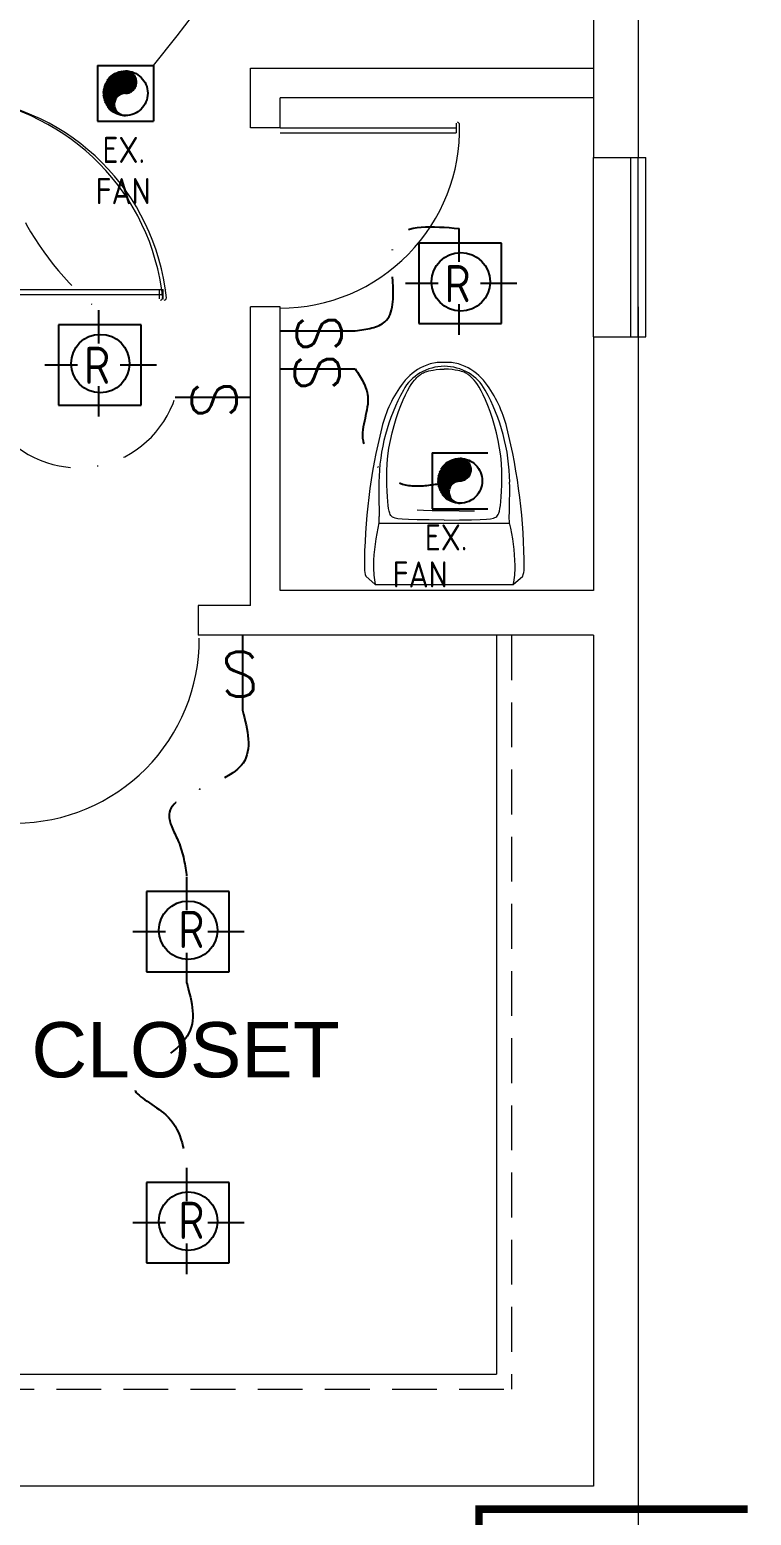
# Model space of a CAD drawing. Header units: feet. Extents: x 57903 to 63568, y -124112 to -112262.
# Drawn here: x 62388.9 to 62485.6, y -123636 to -123436.9 of the extents above; entities that cross this region are included whole.
import ezdxf

# ---------------------------------------------------------------- set-up
doc = ezdxf.new("R2010")
doc.units = ezdxf.units.FT
doc.header["$LTSCALE"] = 30
doc.header["$MEASUREMENT"] = 0
for name, pattern in [('DASHED', [0.75, 0.5, -0.25]), ('HIDDEN', [0.375, 0.25, -0.125]), ('WIRE3', [0.59, 0.35, -0.12, 0, -0.12])]:
    doc.linetypes.add(name, pattern=pattern)
for name, color, linetype, lineweight in [('DIMS', 137, 'Continuous', 15), ('ELECTRICAL WALLS', 65, 'Continuous', 9), ('ROOM LBLS', 253, 'Continuous', 30)]:
    doc.layers.add(name, color=color, linetype=linetype, lineweight=lineweight)
for name, color, linetype in [('ELECTRICAL', 164, 'HIDDEN'), ('ELECTRICAL WIRING', 137, 'WIRE3'), ('TEXT', 7, 'Continuous')]:
    doc.layers.add(name, color=color, linetype=linetype)
doc.styles.add('ARCH', font='ARCHITXT.SHX')
doc.styles.add('ROMANS', font='romans')
doc.styles.add('SWIS72', font='swissel.ttf', dxfattribs={"height": 4.5})
doc.styles.add('TEXT1', font='ARCHITXT.shx')

msp = doc.modelspace()

# ---------------------------------------------------------------- linework, layer by layer
at = {"color": 0}
for p, q in [((62398.71, -123445.55), (62401.81, -123442.45)), ((62398.71, -123445.37), (62401.64, -123442.45)), ((62398.72, -123445.19), (62401.45, -123442.45)), ((62398.72, -123445.71), (62401.97, -123442.47)), ((62398.74, -123444.99), (62401.25, -123442.48)), ((62398.74, -123445.87), (62402.11, -123442.5)), ((62398.77, -123446.02), (62402.24, -123442.55)), ((62398.78, -123444.77), (62401.04, -123442.52)), ((62398.8, -123446.16), (62402.36, -123442.6)), ((62398.84, -123446.3), (62402.48, -123442.67)), ((62398.85, -123444.53), (62400.79, -123442.58)), ((62398.88, -123446.43), (62402.58, -123442.74)), ((62398.93, -123446.56), (62402.68, -123442.82)), ((62398.95, -123444.25), (62400.51, -123442.69)), ((62398.99, -123446.68), (62402.77, -123442.9)), ((62399.04, -123446.8), (62402.85, -123442.99)), ((62399.11, -123446.92), (62402.93, -123443.1)), ((62399.14, -123443.88), (62400.15, -123442.88)), ((62399.17, -123447.03), (62403, -123443.2)), ((62401.98, -123445.4), (62399.75, -123443.17)), ((62402.12, -123445.37), (62399.84, -123443.09)), ((62402.25, -123445.32), (62399.94, -123443.01)), ((62402.37, -123445.27), (62400.05, -123442.94)), ((62402.49, -123445.2), (62400.15, -123442.87)), ((62402.59, -123445.13), (62400.27, -123442.81)), ((62402.69, -123445.05), (62400.38, -123442.75)), ((62402.78, -123444.97), (62400.5, -123442.69)), ((62402.86, -123444.87), (62400.63, -123442.64)), ((62402.93, -123444.77), (62400.76, -123442.6)), ((62403, -123444.66), (62400.89, -123442.55)), ((62403.06, -123444.54), (62401.03, -123442.52)), ((62403.11, -123444.42), (62401.18, -123442.49)), ((62403.15, -123444.28), (62401.34, -123442.47)), ((62403.17, -123444.13), (62401.5, -123442.45)), ((62403.19, -123443.97), (62401.67, -123442.44)), ((62403.18, -123443.78), (62401.85, -123442.45)), ((62403.14, -123443.57), (62402.07, -123442.49)), ((62403.14, -123443.57), (62402.07, -123442.49)), ((62403.04, -123443.29), (62402.34, -123442.59)), ((62403.04, -123443.29), (62402.34, -123442.59)), ((62400.23, -123446.65), (62398.72, -123445.14)), ((62400.26, -123446.51), (62398.74, -123444.99)), ((62400.31, -123446.38), (62398.77, -123444.84)), ((62400.36, -123446.25), (62398.8, -123444.69)), ((62400.42, -123446.14), (62398.84, -123444.56)), ((62400.49, -123446.03), (62398.88, -123444.42)), ((62400.57, -123445.94), (62398.93, -123444.3)), ((62400.66, -123445.85), (62398.99, -123444.17)), ((62400.75, -123445.76), (62399.04, -123444.06)), ((62400.85, -123445.69), (62399.11, -123443.94)), ((62400.96, -123445.62), (62399.17, -123443.83)), ((62399.24, -123447.13), (62403.05, -123443.32)), ((62401.08, -123445.56), (62399.24, -123443.73)), ((62401.21, -123445.51), (62399.32, -123443.62)), ((62401.34, -123445.47), (62399.4, -123443.53)), ((62401.49, -123445.44), (62399.48, -123443.43)), ((62401.65, -123445.43), (62399.56, -123443.34)), ((62401.82, -123445.42), (62399.65, -123443.25)), ((62400.88, -123445.67), (62403.1, -123443.45)), ((62401.22, -123445.51), (62403.14, -123443.58)), ((62401.46, -123445.45), (62403.17, -123443.73)), ((62401.65, -123445.43), (62403.19, -123443.89)), ((62401.83, -123445.42), (62403.18, -123444.08)), ((62402.05, -123445.39), (62403.15, -123444.29)), ((62402.32, -123445.3), (62403.05, -123444.56)), ((62400.21, -123446.8), (62398.71, -123445.31)), ((62400.2, -123446.98), (62398.71, -123445.48)), ((62400.22, -123447.17), (62398.72, -123445.67)), ((62400.28, -123447.41), (62398.74, -123445.87)), ((62400.46, -123447.77), (62398.78, -123446.09)), ((62400.8, -123448.28), (62398.85, -123446.33)), ((62400.52, -123448.17), (62398.95, -123446.61)), ((62400.16, -123447.99), (62399.14, -123446.97)), ((62399.32, -123447.24), (62400.44, -123446.11)), ((62399.4, -123447.33), (62400.28, -123446.45)), ((62399.48, -123447.43), (62400.22, -123446.68)), ((62399.56, -123447.52), (62400.2, -123446.88)), ((62399.65, -123447.61), (62400.21, -123447.05)), ((62399.74, -123447.69), (62400.23, -123447.2)), ((62399.84, -123447.77), (62400.26, -123447.35)), ((62399.94, -123447.85), (62400.31, -123447.48)), ((62400.04, -123447.92), (62400.36, -123447.6)), ((62400.15, -123447.99), (62400.43, -123447.71)), ((62400.26, -123448.05), (62400.5, -123447.82)), ((62400.38, -123448.11), (62400.58, -123447.91)), ((62400.5, -123448.17), (62400.67, -123448)), ((62400.63, -123448.22), (62400.76, -123448.09)), ((62400.76, -123448.26), (62400.86, -123448.16)), ((62401.04, -123448.34), (62400.85, -123448.15)), ((62400.89, -123448.31), (62400.97, -123448.23)), ((62401.03, -123448.34), (62401.09, -123448.29)), ((62401.18, -123448.37), (62401.21, -123448.34)), ((62401.26, -123448.38), (62401.21, -123448.33)), ((62401.33, -123448.39), (62401.35, -123448.38)), ((62401.46, -123448.41), (62401.44, -123448.39)), ((62401.49, -123448.41), (62401.5, -123448.4)), ((62401.64, -123448.41), (62401.64, -123448.41)), ((62401.66, -123448.42), (62401.66, -123448.42)), ((62443.56, -123497.3), (62446.49, -123494.37)), ((62443.57, -123497.47), (62446.66, -123494.38)), ((62443.57, -123497.11), (62446.31, -123494.38)), ((62443.58, -123497.64), (62446.82, -123494.4)), ((62443.6, -123496.91), (62446.11, -123494.4)), ((62443.6, -123497.8), (62446.96, -123494.43)), ((62443.62, -123497.95), (62447.09, -123494.47)), ((62443.64, -123496.7), (62445.89, -123494.44)), ((62443.65, -123498.09), (62447.22, -123494.53)), ((62443.69, -123498.23), (62447.33, -123494.59)), ((62443.7, -123496.46), (62445.65, -123494.51)), ((62443.74, -123498.36), (62447.43, -123494.66)), ((62443.79, -123498.49), (62447.53, -123494.74)), ((62443.81, -123496.17), (62445.37, -123494.61)), ((62443.84, -123498.61), (62447.62, -123494.83)), ((62443.9, -123498.73), (62447.71, -123494.92)), ((62443.99, -123495.81), (62445, -123494.8)), ((62447.1, -123497.25), (62444.8, -123494.94)), ((62447.23, -123497.19), (62444.9, -123494.87)), ((62447.34, -123497.13), (62445.01, -123494.8)), ((62447.44, -123497.06), (62445.12, -123494.74)), ((62447.54, -123496.98), (62445.24, -123494.67)), ((62447.63, -123496.89), (62445.36, -123494.62)), ((62447.71, -123496.8), (62445.48, -123494.57)), ((62447.79, -123496.7), (62445.61, -123494.52)), ((62447.85, -123496.59), (62445.75, -123494.48)), ((62447.91, -123496.47), (62445.89, -123494.45)), ((62447.96, -123496.34), (62446.03, -123494.42)), ((62448, -123496.21), (62446.19, -123494.39)), ((62448.03, -123496.06), (62446.35, -123494.38)), ((62448.04, -123495.89), (62446.52, -123494.37)), ((62448.03, -123495.71), (62446.7, -123494.38)), ((62447.99, -123495.49), (62446.92, -123494.42)), ((62447.89, -123495.22), (62447.2, -123494.52)), ((62445.11, -123498.43), (62443.6, -123496.91)), ((62445.16, -123498.3), (62443.62, -123496.76)), ((62445.21, -123498.18), (62443.66, -123496.62)), ((62445.28, -123498.07), (62443.69, -123496.48)), ((62445.35, -123497.96), (62443.74, -123496.35)), ((62445.43, -123497.86), (62443.79, -123496.22)), ((62445.51, -123497.77), (62443.84, -123496.1)), ((62445.61, -123497.69), (62443.9, -123495.98)), ((62443.96, -123498.84), (62447.78, -123495.02)), ((62445.71, -123497.62), (62443.96, -123495.87)), ((62444.03, -123498.95), (62447.85, -123495.13)), ((62445.82, -123497.55), (62444.03, -123495.76)), ((62444.1, -123499.06), (62447.91, -123495.25)), ((62445.93, -123497.49), (62444.1, -123495.65)), ((62446.06, -123497.44), (62444.17, -123495.55)), ((62446.2, -123497.4), (62444.25, -123495.45)), ((62446.34, -123497.37), (62444.33, -123495.36)), ((62446.51, -123497.36), (62444.42, -123495.27)), ((62446.68, -123497.35), (62444.51, -123495.18)), ((62446.83, -123497.33), (62444.6, -123495.1)), ((62446.97, -123497.29), (62444.7, -123495.02)), ((62445.73, -123497.6), (62447.96, -123495.37)), ((62446.07, -123497.43), (62448, -123495.51)), ((62446.31, -123497.38), (62448.03, -123495.66)), ((62446.5, -123497.36), (62448.04, -123495.82)), ((62446.69, -123497.35), (62448.03, -123496)), ((62446.9, -123497.31), (62448, -123496.21)), ((62447.17, -123497.22), (62447.91, -123496.48)), ((62445.06, -123498.9), (62443.56, -123497.41)), ((62445.06, -123498.73), (62443.57, -123497.24)), ((62445.08, -123499.1), (62443.57, -123497.6)), ((62445.08, -123498.58), (62443.58, -123497.07)), ((62445.14, -123499.34), (62443.6, -123497.8)), ((62445.32, -123499.69), (62443.64, -123498.01)), ((62445.65, -123500.2), (62443.7, -123498.25)), ((62445.37, -123500.1), (62443.81, -123498.53)), ((62445.01, -123499.91), (62443.99, -123498.9)), ((62444.17, -123499.16), (62445.3, -123498.03)), ((62444.25, -123499.26), (62445.13, -123498.38)), ((62444.33, -123499.35), (62445.08, -123498.61)), ((62444.42, -123499.45), (62445.06, -123498.8)), ((62444.5, -123499.53), (62445.06, -123498.98)), ((62444.6, -123499.62), (62445.08, -123499.13)), ((62444.69, -123499.7), (62445.12, -123499.27)), ((62444.79, -123499.77), (62445.16, -123499.4)), ((62444.9, -123499.84), (62445.22, -123499.53)), ((62445.01, -123499.91), (62445.28, -123499.64)), ((62445.12, -123499.98), (62445.35, -123499.74)), ((62445.23, -123500.04), (62445.43, -123499.84)), ((62445.36, -123500.09), (62445.52, -123499.93)), ((62445.48, -123500.14), (62445.61, -123500.01)), ((62445.61, -123500.19), (62445.71, -123500.09)), ((62445.89, -123500.27), (62445.7, -123500.08)), ((62445.75, -123500.23), (62445.82, -123500.15)), ((62445.89, -123500.27), (62445.94, -123500.21)), ((62446.03, -123500.3), (62446.07, -123500.26)), ((62446.11, -123500.31), (62446.06, -123500.26)), ((62446.19, -123500.32), (62446.2, -123500.3)), ((62446.31, -123500.33), (62446.3, -123500.32)), ((62446.35, -123500.33), (62446.35, -123500.33)), ((62446.49, -123500.34), (62446.49, -123500.34)), ((62446.52, -123500.34), (62446.52, -123500.34))]:
    msp.add_line(p, q, dxfattribs=at)
at = {"layer": 'DIMS', "color": 6, "linetype": 'HIDDEN', "const_width": 1}
msp.add_lwpolyline([(62449.1, -123639.27), (62449.1, -123635.14), (62485.1, -123635.14), (62485.1, -123635.14)], dxfattribs=at)
at = {"layer": 'ELECTRICAL'}
for p, q in [((62397.95, -123441.69), (62405.44, -123441.69)), ((62397.95, -123441.69), (62397.95, -123449.17)), ((62397.95, -123441.69), (62405.44, -123441.69)), ((62405.44, -123441.69), (62405.44, -123449.17)), ((62397.95, -123449.17), (62405.44, -123449.17)), ((62446.45, -123468), (62446.45, -123463.54)), ((62439.22, -123470.86), (62443.6, -123470.86)), ((62449.3, -123470.86), (62454.17, -123470.86)), ((62398.13, -123478.95), (62398.13, -123474.48)), ((62446.45, -123477.81), (62446.45, -123473.71)), ((62390.9, -123481.8), (62395.27, -123481.8)), ((62400.98, -123481.8), (62405.84, -123481.8)), ((62398.13, -123488.76), (62398.13, -123484.66)), ((62442.81, -123493.62), (62450.29, -123493.62)), ((62442.81, -123493.62), (62442.81, -123501.1)), ((62442.81, -123501.1), (62450.29, -123501.1)), ((62409.91, -123554.88), (62409.91, -123550.41)), ((62402.68, -123557.73), (62407.05, -123557.73)), ((62412.76, -123557.73), (62417.62, -123557.73)), ((62409.91, -123564.69), (62409.91, -123560.59)), ((62409.91, -123593.86), (62409.91, -123589.39)), ((62402.68, -123596.72), (62407.05, -123596.72)), ((62412.76, -123596.72), (62417.62, -123596.72)), ((62409.91, -123603.67), (62409.91, -123599.57))]:
    msp.add_line(p, q, dxfattribs=at)
at = {"layer": 'ELECTRICAL', "linetype": 'Continuous'}
for p, q in [((62441.04, -123465.51), (62441.04, -123476.26)), ((62452.13, -123465.51), (62441.04, -123465.51)), ((62452.13, -123476.26), (62452.13, -123465.51)), ((62392.72, -123476.45), (62392.72, -123487.21)), ((62403.81, -123476.45), (62392.72, -123476.45)), ((62403.81, -123487.21), (62403.81, -123476.45)), ((62441.04, -123476.26), (62452.13, -123476.26)), ((62392.72, -123487.21), (62403.81, -123487.21)), ((62404.5, -123552.38), (62404.5, -123563.14)), ((62415.59, -123552.38), (62404.5, -123552.38)), ((62415.59, -123563.14), (62415.59, -123552.38)), ((62404.5, -123563.14), (62415.59, -123563.14)), ((62404.5, -123591.37), (62404.5, -123602.12)), ((62415.59, -123591.37), (62404.5, -123591.37)), ((62415.59, -123602.12), (62415.59, -123591.37)), ((62404.5, -123602.12), (62415.59, -123602.12))]:
    msp.add_line(p, q, dxfattribs=at)
at = {"layer": 'ELECTRICAL', "color": 2, "linetype": 'Continuous'}
for p, q in [((62422.44, -123477.26), (62432.5, -123477.26)), ((62422.44, -123482.37), (62432.5, -123482.37)), ((62408.38, -123486.14), (62418.44, -123486.14)), ((62417.4, -123518.05), (62417.4, -123528.11))]:
    msp.add_line(p, q, dxfattribs=at)
at = {"layer": 'ELECTRICAL', "color": 5}
for centre in [(62401.69, -123445.43), (62446.55, -123497.36)]:
    msp.add_circle(centre, 2.99, dxfattribs=at)
at = {"layer": 'ELECTRICAL', "linetype": 'Continuous'}
for centre in [(62446.65, -123470.7), (62398.33, -123481.65), (62410.11, -123557.58), (62410.11, -123596.56)]:
    msp.add_circle(centre, 3.92, dxfattribs=at)
at = {"layer": 'ELECTRICAL'}
for centre, start, end in [((62401.69, -123443.94), 270, 90), ((62401.69, -123446.92), 90, 270), ((62446.55, -123495.86), 270, 90), ((62446.55, -123498.85), 90, 270)]:
    msp.add_arc(centre, 1.49, start, end, dxfattribs=at)
at = {"layer": 'ELECTRICAL WALLS', "color": 251}
for p, q in [((62464.44, -123431.05), (62464.44, -123454.05)), ((62470.44, -123431.05), (62470.44, -123454.05)), ((62418.44, -123450.05), (62418.44, -123442.05)), ((62418.44, -123450.05), (62418.44, -123442.05)), ((62418.44, -123450.05), (62418.44, -123442.05)), ((62418.44, -123442.05), (62464.44, -123442.05)), ((62422.44, -123450.05), (62422.44, -123446.05)), ((62422.44, -123450.05), (62422.44, -123446.05)), ((62422.44, -123450.05), (62422.44, -123446.05)), ((62464.44, -123446.05), (62422.44, -123446.05)), ((62422.44, -123450.05), (62418.44, -123450.05)), ((62422.44, -123450.05), (62418.44, -123450.05)), ((62422.44, -123450.05), (62418.44, -123450.05)), ((62422.44, -123450.05), (62446.05, -123450.05)), ((62422.44, -123450.05), (62446.05, -123450.05)), ((62422.44, -123450.05), (62446.05, -123450.05)), ((62422.44, -123450.72), (62446.05, -123450.72)), ((62422.44, -123450.72), (62446.05, -123450.72)), ((62422.44, -123450.72), (62446.05, -123450.72)), ((62446.05, -123449.44), (62446.05, -123450.72)), ((62446.05, -123449.44), (62446.05, -123450.72)), ((62446.05, -123449.44), (62446.05, -123450.72)), ((62446.48, -123450.72), (62446.49, -123450.72)), ((62446.48, -123450.72), (62446.49, -123450.72)), ((62446.48, -123450.72), (62446.49, -123450.72)), ((62464.44, -123454.05), (62470.39, -123454.05)), ((62464.44, -123478.05), (62464.44, -123454.05)), ((62469.35, -123454.05), (62471.44, -123454.05)), ((62469.44, -123478.05), (62469.44, -123454.05)), ((62470.44, -123478.05), (62470.44, -123454.05)), ((62470.44, -123478.05), (62470.44, -123454.05)), ((62471.44, -123478.05), (62471.44, -123454.05)), ((62378.44, -123471.71), (62406.25, -123471.71)), ((62378.44, -123472.38), (62406.25, -123472.38)), ((62378.94, -123471.73), (62406.75, -123471.73)), ((62378.94, -123472.4), (62406.75, -123472.4)), ((62406.25, -123472.99), (62406.25, -123471.71)), ((62406.75, -123473.02), (62406.75, -123471.73)), ((62407.18, -123471.73), (62407.19, -123471.73)), ((62418.44, -123514.05), (62418.44, -123474.05)), ((62422.44, -123474.05), (62418.44, -123474.05)), ((62418.44, -123514.05), (62418.44, -123474.05)), ((62422.44, -123474.05), (62418.44, -123474.05)), ((62422.44, -123512.05), (62422.44, -123474.05)), ((62422.44, -123512.05), (62422.44, -123474.05)), ((62470.44, -123474.05), (62470.44, -123902.05)), ((62464.44, -123478.05), (62464.44, -123512.05)), ((62464.44, -123478.05), (62470.44, -123478.05)), ((62469.44, -123478.05), (62471.44, -123478.05)), ((62470.44, -123478.05), (62470.44, -123902.05)), ((62435.69, -123503.01), (62435.73, -123502.13)), ((62441.64, -123501.33), (62440.8, -123501.29)), ((62442.82, -123501.37), (62441.64, -123501.33)), ((62444.4, -123501.39), (62442.82, -123501.37)), ((62446.44, -123501.4), (62444.4, -123501.39)), ((62446.44, -123501.4), (62448.49, -123501.39)), ((62453.19, -123503.01), (62453.15, -123502.13)), ((62435.69, -123503.01), (62453.19, -123503.01)), ((62464.44, -123512.05), (62422.44, -123512.05)), ((62418.44, -123514.05), (62411.44, -123514.05)), ((62411.44, -123514.05), (62411.44, -123518.05)), ((62418.44, -123514.05), (62411.44, -123514.05)), ((62411.44, -123514.05), (62411.44, -123518.05)), ((62464.44, -123518.05), (62411.44, -123518.05)), ((62451.44, -123518.05), (62451.44, -123617.05)), ((62464.44, -123518.05), (62464.44, -123632.05)), ((62367.44, -123617.05), (62451.44, -123617.05)), ((62464.44, -123632.05), (62352.44, -123632.05))]:
    msp.add_line(p, q, dxfattribs=at)
at = {"layer": 'ELECTRICAL WALLS', "color": 251, "linetype": 'DASHED', "ltscale": 0.4}
for p in [(62453.44, -123518.05), (62365.44, -123619.05)]:
    msp.add_line(p, (62453.44, -123619.05), dxfattribs=at)
at = {"layer": 'ELECTRICAL WALLS', "color": 251}
msp.add_lwpolyline([(62433.93, -123510.15), (62435.19, -123511.26), (62453.69, -123511.26), (62454.95, -123510.15, 0.093331), (62455.15, -123509.09, 0.061565), (62452.82, -123490.22, 0.101081), (62449.97, -123484.24, 0.125084), (62447.23, -123482.02), (62446.34, -123481.69), (62445.4, -123481.52), (62444.44, -123481.49), (62443.49, -123481.52), (62442.55, -123481.69), (62441.65, -123482.02, 0.119506), (62438.91, -123484.24, 0.09972), (62436.06, -123490.22, 0.061521), (62433.73, -123509.09, 0.093352)], format="xyb", close=True, dxfattribs=at)
for points in [[(62444.44, -123502.61), (62442.4, -123502.6), (62440.82, -123502.58), (62439.64, -123502.54), (62438.8, -123502.49), (62438.23, -123502.43), (62437.87, -123502.37), (62437.65, -123502.29), (62437.51, -123502.21), (62437.51, -123502.21), (62437.4, -123502.12), (62437.29, -123502.01), (62437.2, -123501.86), (62437.12, -123501.67), (62437.05, -123501.42), (62436.98, -123501.08), (62436.92, -123500.66), (62436.86, -123500.14), (62436.86, -123500.14), (62436.81, -123499.5), (62436.77, -123498.75), (62436.74, -123497.92), (62436.73, -123497.02), (62436.74, -123496.06), (62436.8, -123495.05), (62436.89, -123494.02), (62437.02, -123492.98), (62437.02, -123492.98), (62437.21, -123491.95), (62437.44, -123490.93), (62437.7, -123489.94), (62437.99, -123488.99), (62438.3, -123488.09), (62438.61, -123487.26), (62438.92, -123486.51), (62439.22, -123485.85), (62439.22, -123485.85), (62439.5, -123485.29), (62439.76, -123484.82), (62440, -123484.44), (62440.22, -123484.13), (62440.43, -123483.88), (62440.61, -123483.68), (62440.77, -123483.52), (62440.91, -123483.39), (62440.91, -123483.39), (62441.04, -123483.28), (62441.14, -123483.19), (62441.24, -123483.12), (62441.34, -123483.05), (62441.43, -123482.99), (62441.53, -123482.94), (62441.65, -123482.88), (62441.78, -123482.82), (62441.78, -123482.82), (62441.93, -123482.76), (62442.12, -123482.7), (62442.35, -123482.63), (62442.63, -123482.56), (62442.97, -123482.51), (62443.37, -123482.45), (62443.86, -123482.41), (62444.44, -123482.39)], [(62444.44, -123502.61), (62446.49, -123502.6), (62448.07, -123502.58), (62449.24, -123502.54), (62450.09, -123502.49), (62450.65, -123502.43), (62451.02, -123502.37), (62451.23, -123502.29), (62451.37, -123502.21), (62451.37, -123502.21), (62451.49, -123502.12), (62451.59, -123502.01), (62451.68, -123501.86), (62451.76, -123501.67), (62451.84, -123501.42), (62451.9, -123501.08), (62451.96, -123500.66), (62452.02, -123500.14), (62452.02, -123500.14), (62452.07, -123499.5), (62452.12, -123498.75), (62452.15, -123497.92), (62452.16, -123497.02), (62452.14, -123496.06), (62452.09, -123495.05), (62452, -123494.02), (62451.86, -123492.98), (62451.86, -123492.98), (62451.67, -123491.95), (62451.44, -123490.93), (62451.18, -123489.94), (62450.89, -123488.99), (62450.59, -123488.09), (62450.28, -123487.26), (62449.97, -123486.51), (62449.67, -123485.85), (62449.67, -123485.85), (62449.38, -123485.29), (62449.12, -123484.82), (62448.88, -123484.44), (62448.66, -123484.13), (62448.46, -123483.88), (62448.27, -123483.68), (62448.11, -123483.52), (62447.97, -123483.39), (62447.97, -123483.39), (62447.85, -123483.28), (62447.74, -123483.19), (62447.64, -123483.12), (62447.55, -123483.05), (62447.45, -123482.99), (62447.35, -123482.94), (62447.23, -123482.88), (62447.1, -123482.82), (62447.1, -123482.82), (62446.95, -123482.76), (62446.76, -123482.7), (62446.54, -123482.63), (62446.26, -123482.56), (62445.92, -123482.51), (62445.51, -123482.45), (62445.02, -123482.41), (62444.44, -123482.39)]]:
    msp.add_lwpolyline(points, dxfattribs=at)
for centre, radius, start, end in [((62377.25, -123476), 30.11, 6.0503, 84.0167), ((62376.65, -123476.02), 30.21, 6.1174, 82.79), ((62422.43, -123450.15), 24.07, 270.0429, 1.235), ((62422.43, -123450.15), 24.07, 270.0429, 1.235), ((62446.15, -123449.64), 0.336, 0.9922, 81.1058), ((62446.15, -123449.64), 0.336, 0.9922, 81.1058), ((62446.15, -123449.64), 0.336, 0.9922, 81.1058), ((62406.35, -123472.8), 0.336, 278.8942, 359.0078), ((62406.85, -123472.82), 0.336, 278.8942, 359.0078), ((62444.29, -123488.17), 6.11, 120.4559, 150.8838), ((62444.48, -123488.49), 6.48, 90.3798, 120.4559), ((62444.4, -123488.49), 6.48, 59.5441, 89.6202), ((62444.59, -123488.17), 6.11, 29.1162, 59.5441), ((62461.64, -123497.83), 25.96, 150.8838, 179.3594), ((62427.25, -123497.83), 25.96, 0.6406, 29.1162), ((62535, -123498.65), 99.33, 179.3594, 182.0057), ((62353.88, -123498.65), 99.33, 357.9943, 0.6406), ((62464.15, -123509.65), 29.23, 166.8643, 178.1795), ((62424.73, -123509.65), 29.23, 1.8205, 13.1357), ((62447.93, -123508.72), 12.99, 180, 191.2587), ((62440.95, -123508.72), 12.99, 348.7413, 0), ((62386.93, -123518.55), 24.67, 270.1959, 0.2043), ((62386.93, -123518.55), 24.67, 270.1959, 0.2043)]:
    msp.add_arc(centre, radius, start, end, dxfattribs=at)
at = {"layer": 'ELECTRICAL WIRING', "linetype": 'WIRE3', "lineweight": 0}
for centre, radius, start, end in [((62422.73, -123443.81), 39.32, 130.9973, 231.2726), ((62395.42, -123482), 13.61, 221.2517, 342.2778)]:
    msp.add_arc(centre, radius, start, end, dxfattribs=at)
msp.add_open_spline([(62405.44, -123441.69), (62411.17, -123434.66), (62420.84, -123422.82), (62415.54, -123400.73), (62420.18, -123388.67), (62422.7, -123382.14)], degree=3, knots=[0, 0, 0, 0, 25.476873, 42.920177, 63.536639, 63.536639, 63.536639, 63.536639], dxfattribs=at)
at = {"layer": 'ELECTRICAL WIRING', "linetype": 'WIRE3'}
for points, knots in [([(62432.5, -123477.26), (62434.05, -123477.05), (62439.79, -123476.27), (62434.5, -123462.54), (62442.85, -123463.24), (62446.45, -123463.54)], [0, 0, 0, 0, 4.157612, 15.433481, 23.970164, 23.970164, 23.970164, 23.970164]), ([(62432.5, -123482.37), (62433.27, -123483.55), (62435.19, -123486.5), (62432.7, -123490.97), (62435.07, -123495.31), (62438.32, -123498.36), (62442.9, -123497.91), (62445.31, -123497.54), (62446.55, -123497.36)], [0, 0, 0, 0, 4.005406, 10.01596, 12.533665, 18.37654, 21.994901, 25.772741, 25.772741, 25.772741, 25.772741]), ([(62417.4, -123528.11), (62418.06, -123530.74), (62419.87, -123537.92), (62405.08, -123539.21), (62409.3, -123546.14), (62409.69, -123548.86), (62409.91, -123550.41)], [0, 0, 0, 0, 7.077105, 19.308753, 22.926059, 27.7451, 27.7451, 27.7451, 27.7451]), ([(62409.91, -123564.69), (62410.6, -123567.18), (62412.29, -123573.2), (62399, -123578.11), (62408.91, -123582.37), (62409.54, -123586.8), (62409.91, -123589.39)], [0, 0, 0, 0, 7.077106, 17.123897, 22.497851, 30.134763, 30.134763, 30.134763, 30.134763])]:
    msp.add_open_spline(points, degree=3, knots=knots, dxfattribs=at)

# ---------------------------------------------------------------- texts
at = {"layer": 'ELECTRICAL', "color": 2, "linetype": 'Continuous', "style": 'ROMANS'}
for p in [(62430.65, -123480.19), (62430.39, -123485.42), (62416.59, -123489.08)]:
    msp.add_text('S', height=5.99, rotation=90, dxfattribs=at).set_placement(p)
msp.add_text('S', height=5.99, dxfattribs=at).set_placement((62414.47, -123526.26))
at = {"layer": 'ROOM LBLS', "style": 'SWIS72'}
msp.add_text('CLOSET', height=7.4, dxfattribs=at).set_placement((62389.09, -123577.29))
at = {"layer": 'TEXT'}
for s, height, style, p in [('EX.', 3.5, 'TEXT1', (62398.62, -123454.77)), (' FAN', 3.5, 'TEXT1', (62395.8, -123460.29)), ('R', 5, 'ARCH', (62444.46, -123473.43)), ('R', 5, 'ARCH', (62396.14, -123484.37)), ('EX.', 3.5, 'TEXT1', (62441.83, -123506.69)), (' FAN', 3.5, 'TEXT1', (62435.62, -123511.65)), ('R', 5, 'ARCH', (62408.77, -123559.96)), ('R', 5, 'ARCH', (62408.77, -123598.94))]:
    msp.add_text(s, height=height, dxfattribs=dict(at, style=style)).set_placement(p)

doc.saveas('drawing.dxf')
